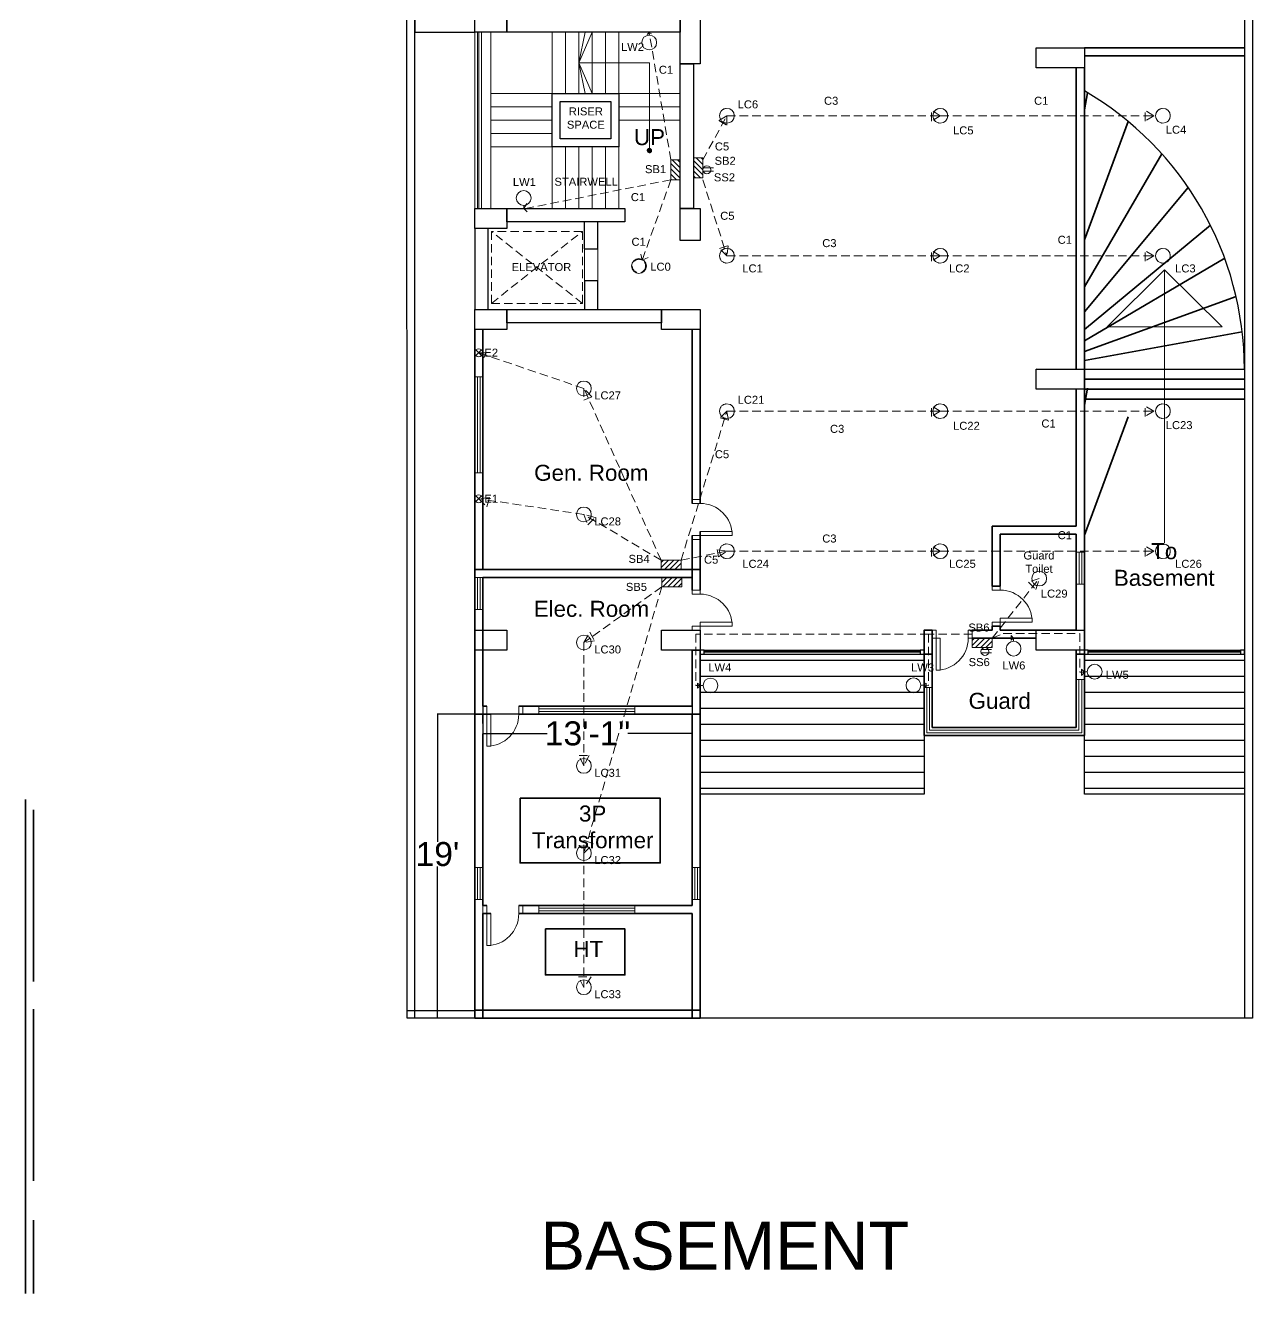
# Model space of a CAD drawing. Header units: inches. Extents: x 854 to 9021, y 140 to 10575.
# Drawn here: x 854 to 1774, y 1474 to 2426 of the extents above; entities that cross this region are included whole.
import ezdxf

# ---------------------------------------------------------------- set-up
doc = ezdxf.new("R2010")
doc.units = ezdxf.units.IN
doc.header["$MEASUREMENT"] = 0
doc.linetypes.add('DASHED2', pattern=[9.525, 6.35, -3.175])
for name, color, linetype, lineweight in [('1.Boundary & Pillar', 10, 'Continuous', 30), ('2.Parking Lines', 250, 'Continuous', 30), ('2.Stairs', 163, 'Continuous', 9), ('2.Walls', 255, 'Continuous', 35), ('3.Doors', 34, 'Continuous', 9), ('3.Glass', 134, 'Continuous', 5), ('3.Windows', 130, 'Continuous', 15), ('4.Empty Spaces', 10, 'DASHED2', 15), ('4.Lift Door', 8, 'Continuous', 13), ('5.Fittings & Fixtures', 4, 'Continuous', 15), ('5.Fittings and Fixtures - Labels', 4, 'Continuous', 15), ('5.Switchboards', 210, 'Continuous', 9), ('5.Switchboards - Labels', 210, 'Continuous', 9), ('6.Text', 255, 'Continuous', 15), ('7.(Hidden) Board to Fixtures', 3, 'DASHED2', 20), ('7.(Hidden) Board to Fixtures - Labels', 3, 'DASHED2', 20)]:
    doc.layers.add(name, color=color, linetype=linetype, lineweight=lineweight)
for name, color, linetype in [('2.Slopes', 250, 'Continuous'), ('2.Walls - Stairwell', 250, 'Continuous'), ('4.Gates', 50, 'Continuous')]:
    doc.layers.add(name, color=color, linetype=linetype)
doc.styles.get("Standard").update_dxf_attribs({"font": 'arial.ttf', "height": 18})
doc.styles.add('Text 1', font='arial.ttf', dxfattribs={"height": 6})
doc.dimstyles.get("Standard").update_dxf_attribs({"dimtxt": 0.18, "dimasz": 0.18, "dimexe": 0.18, "dimexo": 0.0625, "dimgap": 0.09, "dimtad": 0, "dimtih": 1, "dimtoh": 1, "dimdec": 4, "dimzin": 0, "dimdsep": 46, "dimlunit": 4, "dimtxsty": 'Standard', "dimcen": 0.09, "dimadec": 0, "dimazin": 0, "dimtfac": 1, "dimtdec": 4, "dimtofl": 0, "dimtmove": 0, "dimatfit": 3, "dimfxl": 1, "dimtolj": 1, "dimtzin": 0, "dimarcsym": 0})

# ---------------------------------------------------------------- blocks, each defined once
blk = doc.blocks.new('col')
at = {"layer": '1.Boundary & Pillar', "linetype": 'Continuous'}
for points in [[(-433, 678), (-433, 663), (-457, 663), (-457, 678)], [(-291, 678), (-291, 663), (-320, 663), (-320, 678)], [(0, 678), (0, 663), (-36, 663), (-36, 678)], [(-433, 478.5), (-433, 463.5), (-457, 463.5), (-457, 478.5)], [(-303, 475.5), (-288, 475.5), (-288, 439.6), (-303, 439.6)], [(0, 451.6), (0, 436.6), (-36, 436.6), (-36, 451.6)], [(-433, 331.19), (-433, 316.19), (-457, 316.19), (-457, 331.19)], [(-288, 307.19), (-303, 307.19), (-303, 331.19), (-288, 331.19)], [(-433, 255.5), (-433, 240.5), (-457, 240.5), (-457, 255.5)], [(-288, 255.5), (-288, 240.5), (-317, 240.5), (-317, 255.5)], [(0, 210.75), (0, 195.75), (-36, 195.75), (-36, 210.75)], [(-433, 15), (-433, 0), (-457, 0), (-457, 15)], [(-288, 15), (-288, 0), (-317, 0), (-317, 15)], [(0, 15), (0, 0), (-36, 0), (-36, 15)]]:
    blk.add_lwpolyline(points, close=True, dxfattribs=at)
blk = doc.blocks.new('Light_CeilingK')
at = {"layer": '5.Fittings & Fixtures'}
blk.add_circle((0, 0), 5.55, dxfattribs=at)
blk = doc.blocks.new('LightW')
at = {"layer": '5.Fittings & Fixtures'}
blk.add_line((0, -2.3), (0, 0), dxfattribs=at)
blk.add_blockref('Light_CeilingK', (0, -7.85), dxfattribs=at)
blk = doc.blocks.new("Door 2'")
at = {"layer": '3.Doors'}
for p, q in [((3347, 873), (3347, 876)), ((3347, 876), (3353, 876)), ((3353, 876), (3353, 873)), ((3347, 873), (3353, 873)), ((3323, 849), (3323, 852)), ((3323, 852), (3347, 852)), ((3347, 849), (3323, 849)), ((3347, 852), (3347, 849)), ((3347, 846), (3347, 849)), ((3347, 849), (3353, 849)), ((3353, 849), (3353, 846)), ((3353, 846), (3347, 846))]:
    blk.add_line(p, q, dxfattribs=at)
blk.add_arc((3347, 849), 24, 90, 180, dxfattribs=at)
blk = doc.blocks.new("Window 2'")
at = {"layer": '3.Windows'}
for p, q in [((3245, 896), (3239, 896)), ((3239, 896), (3239, 872)), ((3241, 896), (3241, 872)), ((3243, 896), (3243, 872)), ((3245, 872), (3245, 896)), ((3239, 872), (3245, 872))]:
    blk.add_line(p, q, dxfattribs=at)
blk = doc.blocks.new('Socket 2P')
at = {"layer": '5.Fittings & Fixtures'}
for p, q in [((3553.17, 785), (3561, 785)), ((3553.4, 787.5), (3561, 787.5))]:
    blk.add_line(p, q, dxfattribs=at)
blk.add_circle((3556, 786), 3, dxfattribs=at)
blk = doc.blocks.new('*D89')
at = {"layer": '2.Walls', "color": 0, "lineweight": -2, "transparency": 16777216}
for p, q in [((1196.82, 1914.94), (1196.82, 1894.32)), ((1353.81, 1914.94), (1353.81, 1894.32)), ((1197, 1894.5), (1245.16, 1894.5)), ((1353.63, 1894.5), (1305.47, 1894.5))]:
    blk.add_line(p, q, dxfattribs=at)
at = {"layer": '2.Walls', "color": 0, "transparency": 16777216}
for points in [[(1197, 1894.53), (1197, 1894.47), (1196.82, 1894.5)], [(1353.63, 1894.53), (1353.63, 1894.47), (1353.81, 1894.5)]]:
    blk.add_solid(points, dxfattribs=at)
at = {"layer": 'Defpoints', "color": 0}
for p in [(1196.82, 1915), (1353.81, 1915), (1196.82, 1894.5)]:
    blk.add_point(p, dxfattribs=at)
at = {"layer": '2.Walls', "color": 0, "transparency": 16777216, "insert": (1275.32, 1894.5), "char_height": 18, "attachment_point": 5}
blk.add_mtext('\\A1;13\'-1"', dxfattribs=at)
blk = doc.blocks.new('*D90')
at = {"layer": '2.Walls', "color": 0, "lineweight": -2, "transparency": 16777216}
for p, q in [((1275.25, 1909), (1162.64, 1909)), ((1162.82, 1908.82), (1162.82, 1813.28)), ((1162.82, 1681.18), (1162.82, 1794.72)), ((1275.25, 1681), (1162.64, 1681))]:
    blk.add_line(p, q, dxfattribs=at)
at = {"layer": '2.Walls', "color": 0, "transparency": 16777216}
for points in [[(1162.79, 1908.82), (1162.85, 1908.82), (1162.82, 1909)], [(1162.79, 1681.18), (1162.85, 1681.18), (1162.82, 1681)]]:
    blk.add_solid(points, dxfattribs=at)
at = {"layer": 'Defpoints', "color": 0}
for p in [(1275.32, 1909), (1162.82, 1681), (1275.32, 1681)]:
    blk.add_point(p, dxfattribs=at)
at = {"layer": '2.Walls', "color": 0, "transparency": 16777216, "insert": (1162.82, 1804), "char_height": 18, "attachment_point": 5}
blk.add_mtext("\\A1;19'", dxfattribs=at)
blk = doc.blocks.new("Window 3'")
at = {"layer": '3.Windows'}
for p, q in [((3245, 876), (3239, 876)), ((3239, 876), (3239, 804)), ((3241, 876), (3241, 804)), ((3243, 804), (3243, 876)), ((3245, 804), (3245, 876)), ((3239, 804), (3245, 804))]:
    blk.add_line(p, q, dxfattribs=at)
blk = doc.blocks.new('Exhaust Fan')
at = {"layer": '5.Fittings & Fixtures'}
for p, q in [((1231.88, 2350.38), (1236.12, 2354.62)), ((1231.88, 2354.62), (1236.12, 2350.38))]:
    blk.add_line(p, q, dxfattribs=at)
blk.add_circle((1234, 2352.5), 3, dxfattribs=at)
blk = doc.blocks.new('Switchboard')
at = {"layer": '5.Switchboards'}
h = blk.add_hatch(dxfattribs=at)
h.set_pattern_fill('ANSI31', color=256, scale=22)
h.paths.add_polyline_path([(2518, 710), (2518, 717), (2503, 717), (2503, 710)])
blk.add_lwpolyline([(2503, 717), (2518, 717), (2518, 710), (2503, 710)], close=True, dxfattribs=at)

msp = doc.modelspace()

# ---------------------------------------------------------------- hatches: boundary and pattern name
at = {"layer": '6.Text'}
h = msp.add_hatch(dxfattribs=at)
h.set_pattern_fill('ANSI31', color=256, angle=810, style=0)
h.set_pattern_definition([(225, (1636.35773, 314.27961), (-0.088388348, 0.088388348), [])])
edge = h.paths.add_edge_path()
edge.add_line((1321.7385, 2331.59585), (1320.13177, 2331.59585))
edge.add_ellipse((1321.7385, 2331.59585), major_axis=(-1.13613, 1.13613), ratio=1, start_angle=315, end_angle=405, ccw=False)
edge.add_line((1321.7385, 2333.20258), (1321.7385, 2331.59585))
edge = h.paths.add_edge_path()
edge.add_line((1321.7385, 2331.59585), (1321.7385, 2333.20258))
edge.add_ellipse((1321.7385, 2331.59585), major_axis=(-1.13613, -1.13613), ratio=1, start_angle=135, end_angle=225, ccw=False)
edge.add_line((1323.34523, 2331.59585), (1321.7385, 2331.59585))
edge = h.paths.add_edge_path()
edge.add_ellipse((1321.7385, 2331.59585), major_axis=(-1.13613, -1.13613), ratio=1, start_angle=45, end_angle=135, ccw=False)
edge.add_line((1321.7385, 2329.98912), (1321.7385, 2331.59585))
edge.add_line((1321.7385, 2331.59585), (1323.34523, 2331.59585))
edge = h.paths.add_edge_path()
edge.add_ellipse((1321.7385, 2331.59585), major_axis=(-1.13613, 1.13613), ratio=1, start_angle=45, end_angle=135, ccw=False)
edge.add_line((1320.13177, 2331.59585), (1321.7385, 2331.59585))
edge.add_line((1321.7385, 2331.59585), (1321.7385, 2329.98912))

# ---------------------------------------------------------------- linework, layer by layer
at = {"layer": '1.Boundary & Pillar'}
msp.add_line((1190.81932, 1686.5001), (1139.81932, 1686.5001), dxfattribs=at)
at = {"layer": '1.Boundary & Pillar', "linetype": 'Continuous'}
msp.add_line((1773.99388, 1681.0001), (1139.9966, 1681.0001), dxfattribs=at)
msp.add_lwpolyline([(1139.9966, 1681.0001), (1139.8166, 2714.0001), (1773.81388, 2714.0001), (1773.81388, 1681.0001)], dxfattribs=at)
msp.add_lwpolyline([(1145.8166, 2708.0001), (1767.81388, 2708.0001), (1767.81388, 1681.0001), (1145.8166, 1681.0001)], close=True, dxfattribs=at)
at = {"layer": '2.Parking Lines'}
msp.add_lwpolyline([(1190.81388, 2635.0001), (1145.8166, 2635.0001), (1145.8166, 2420.50556), (1190.81388, 2420.50556)], dxfattribs=at)
at = {"layer": '2.Slopes'}
for p, q in [((1359.81388, 1949.5001), (1527.80514, 1949.5001)), ((1647.81388, 1949.5001), (1767.81388, 1949.5001)), ((1359.81388, 1937.5001), (1527.80514, 1937.5001)), ((1647.81388, 1937.5001), (1767.81388, 1937.5001)), ((1359.81388, 1925.5001), (1527.80514, 1925.5001)), ((1647.81388, 1925.5001), (1767.81388, 1925.5001)), ((1359.81388, 1913.5001), (1527.80514, 1913.5001)), ((1647.81388, 1913.5001), (1767.81388, 1913.5001)), ((1359.81388, 1901.5001), (1527.80514, 1901.5001)), ((1647.81388, 1901.5001), (1767.81388, 1901.5001)), ((1359.81388, 1889.5001), (1527.80514, 1889.5001)), ((1647.81388, 1889.5001), (1767.81388, 1889.5001)), ((1359.81388, 1877.5001), (1527.80514, 1877.5001)), ((1647.81388, 1877.5001), (1767.81388, 1877.5001)), ((1359.81388, 1865.5001), (1527.80514, 1865.5001)), ((1647.81388, 1865.5001), (1767.81388, 1865.5001)), ((1359.81388, 1853.5001), (1527.80514, 1853.5001)), ((1647.81388, 1853.5001), (1767.81388, 1853.5001))]:
    msp.add_line(p, q, dxfattribs=at)
for points in [[(1359.81388, 1954.00009), (1527.80514, 1954.00009), (1527.80514, 1849.0001), (1359.81388, 1849.0001)], [(1647.81388, 1954.00009), (1767.81388, 1954.00009), (1767.81388, 1849.0001), (1647.81388, 1849.0001)]]:
    msp.add_lwpolyline(points, close=True, dxfattribs=at)
at = {"layer": '2.Slopes', "linetype": 'Continuous'}
msp.add_arc((1526.1893, 2167.65911), 241.6246, 0.02157463, 59.77733845, dxfattribs=at)
at = {"layer": '2.Stairs', "lineweight": 9}
for p, q in [((1248.8166, 2420.50556), (1248.8166, 2374.34936)), ((1258.8166, 2420.50556), (1258.8166, 2374.34936)), ((1268.8166, 2420.50556), (1268.8166, 2374.34936)), ((1278.8166, 2420.50556), (1278.8166, 2374.34936)), ((1288.8166, 2420.50556), (1288.8166, 2374.34936)), ((1298.8166, 2420.50556), (1298.8166, 2374.34936))]:
    msp.add_line(p, q, dxfattribs=at)
at = {"layer": '2.Stairs', "linetype": 'DASHED2', "ltscale": 12}
for p, q in [((1248.8166, 2374.34936), (1202.8166, 2374.34936)), ((1298.6604, 2374.34936), (1344.8166, 2374.34936)), ((1248.8166, 2364.34936), (1202.8166, 2364.34936)), ((1298.8166, 2364.34936), (1344.8166, 2364.34936)), ((1248.8166, 2354.34936), (1202.8166, 2354.34936)), ((1298.8166, 2354.34936), (1344.8166, 2354.34936)), ((1248.8166, 2344.34936), (1202.8166, 2344.34936)), ((1248.9728, 2334.34936), (1202.8166, 2334.34936)), ((1248.8166, 2334.34936), (1248.8166, 2288.19316)), ((1258.8166, 2334.34936), (1258.8166, 2288.19316)), ((1268.8166, 2334.34936), (1268.8166, 2288.19316)), ((1278.8166, 2334.34936), (1278.8166, 2288.19316)), ((1288.8166, 2334.34936), (1288.8166, 2288.19316)), ((1298.8166, 2334.34936), (1298.8166, 2288.19316))]:
    msp.add_line(p, q, dxfattribs=at)
at = {"layer": '2.Walls', "linetype": 'Continuous'}
for p, q in [((1647.81388, 2408.60352), (1767.81388, 2408.60352)), ((1647.81388, 2402.60352), (1767.81388, 2402.60352)), ((1641.81388, 2393.60352), (1641.81386, 2167.75009)), ((1647.81388, 2393.60352), (1647.81386, 2167.75009)), ((1647.81388, 2167.75009), (1647.81388, 1893.00184)), ((1641.81388, 2152.75009), (1641.81388, 2050.00184)), ((1578.7782, 2005.00184), (1578.7782, 2050.00184)), ((1578.7782, 2050.00184), (1641.81388, 2050.00184)), ((1584.7782, 2005.00184), (1584.7782, 2044.00184)), ((1584.7782, 2044.00184), (1641.81388, 2044.00184)), ((1641.81388, 1972.00184), (1641.81388, 2044.00184)), ((1359.81388, 2017.50555), (1190.8166, 2017.50555)), ((1196.8166, 1915.0001), (1196.8166, 2011.50555)), ((1196.8166, 2011.50555), (1353.81403, 2011.50555)), ((1578.7782, 2005.00184), (1584.7782, 2005.00184)), ((1533.7782, 1899.00184), (1533.7782, 1972.00184)), ((1578.7782, 1972.00176), (1563.7782, 1972.00169)), ((1578.7782, 1972.00184), (1578.7782, 1975.00184)), ((1578.7782, 1975.00184), (1584.7782, 1975.00184)), ((1578.7782, 1972.00184), (1578.7782, 1972.00176)), ((1584.7782, 1972.00184), (1584.7782, 1975.00184)), ((1584.7782, 1972.00184), (1641.81388, 1972.00184)), ((1611.81388, 1966.00184), (1563.77791, 1966.00169)), ((1359.81388, 1957.0001), (1353.81388, 1957.0001)), ((1353.81388, 1957.0001), (1353.81388, 1915.0001)), ((1533.7782, 1954.00009), (1527.77965, 1954.00009)), ((1641.81388, 1899.00184), (1641.81388, 1957.00184)), ((1647.81388, 1954.00009), (1641.81388, 1954.00009)), ((1647.81388, 1957.00009), (1647.81388, 1954.00009)), ((1199.8166, 1915.0001), (1196.8166, 1915.0001)), ((1353.81388, 1915.0001), (1223.8166, 1915.0001)), ((1647.81388, 1893.00184), (1527.80927, 1893.00184)), ((1641.81388, 1899.00184), (1533.7782, 1899.00184))]:
    msp.add_line(p, q, dxfattribs=at)
at = {"layer": '2.Walls'}
for p, q in [((1647.81388, 2362.10723), (1650.20721, 2375.02836)), ((1647.81387, 2264.69944), (1680.74589, 2353.38662)), ((1647.81387, 2229.5193), (1705.8958, 2329.17698)), ((1647.81387, 2210.77281), (1725.74036, 2303.90088)), ((1647.81386, 2197.5511), (1742.28565, 2275.75543)), ((1647.81386, 2188.92364), (1753.05208, 2250.81995)), ((1647.81386, 2180.84498), (1761.57217, 2222.22422)), ((1190.81388, 2197.50555), (1190.8166, 2017.50555)), ((1196.81388, 2197.50564), (1196.8166, 2017.50564)), ((1353.81398, 2067), (1353.81388, 2197.50555)), ((1359.81398, 2066.99971), (1359.81388, 2197.50555)), ((1647.81386, 2174.25953), (1766.18558, 2195.66322)), ((1611.81388, 2167.75009), (1767.81388, 2167.56813)), ((1647.81388, 2160.25009), (1767.81388, 2160.25009)), ((1647.81388, 2140.60723), (1650.20721, 2153.52836)), ((1647.81388, 2152.75009), (1767.81388, 2152.75009)), ((1647.81388, 2145.25009), (1767.81388, 2145.25009)), ((1647.81387, 2043.19944), (1680.74589, 2131.88662)), ((1359.81403, 2002.0001), (1359.81399, 2045.99971)), ((1353.81403, 2002.00039), (1353.81399, 2043)), ((1190.8166, 1909.0001), (1190.8166, 1902.00038)), ((1196.8166, 1909.0001), (1196.8166, 1902.0001)), ((1353.81388, 1909.0001), (1353.81388, 1765.5001)), ((1359.81388, 1909.0001), (1359.81388, 1681.0001)), ((1190.8166, 1902.00038), (1190.8166, 1736.00038)), ((1196.8166, 1894.3201), (1196.8166, 1765.5001)), ((853.85501, 1844.99865), (853.85501, 1678.99865)), ((859.85501, 1837.31836), (859.85501, 1708.49836)), ((1196.8166, 1765.5001), (1199.8166, 1765.5001)), ((1196.8166, 1759.5001), (1202.81632, 1759.5001)), ((1196.8166, 1759.5001), (1196.8166, 1736.0001)), ((1223.81632, 1759.5001), (1353.81388, 1759.5001)), ((1223.8166, 1765.5001), (1353.81388, 1765.5001)), ((1353.81388, 1759.5001), (1353.81388, 1681.0001)), ((1359.81388, 1765.5001), (1359.81932, 1765.5001)), ((1359.81388, 1759.5001), (1359.81932, 1759.5001)), ((1190.8166, 1736.00038), (1190.8166, 1681.0001)), ((1196.8166, 1736.0001), (1196.8166, 1681.0001)), ((853.85501, 1695.49865), (853.85501, 1529.49865)), ((859.85501, 1687.81836), (859.85501, 1558.99836)), ((1190.8166, 1687.0001), (1359.81388, 1687.0001)), ((853.85501, 1678.99865), (853.85501, 1623.99836)), ((859.85501, 1678.99836), (859.85501, 1623.99836)), ((1190.8166, 1681.0001), (1359.81388, 1681.0001)), ((853.85501, 1529.49865), (853.85501, 1474.49836)), ((859.85501, 1529.49836), (859.85501, 1474.49836))]:
    msp.add_line(p, q, dxfattribs=at)
at = {"layer": '2.Walls', "linetype": 'Continuous'}
for points in [[(1202.81632, 1909.0001), (1190.8166, 1909.0001), (1190.8166, 2017.50555)], [(1533.7782, 1972.00184), (1527.7782, 1972.00184), (1527.7782, 1957.00009), (1527.80927, 1893.00184)], [(1359.81388, 1957.0001), (1359.81388, 1909.0001), (1223.81631, 1909.0001)]]:
    msp.add_lwpolyline(points, dxfattribs=at)
at = {"layer": '2.Walls'}
for points in [[(1224.81932, 1846.0001), (1329.81932, 1846.0001), (1329.81932, 1797.5001), (1224.81932, 1797.5001)], [(1243.81932, 1748.0001), (1303.31932, 1748.0001), (1303.31932, 1713.5001), (1243.81932, 1713.5001)]]:
    msp.add_lwpolyline(points, close=True, dxfattribs=at)
at = {"layer": '2.Walls - Stairwell', "linetype": 'Continuous'}
for points in [[(1214.81388, 2430.50556), (1344.8166, 2430.50556), (1344.8166, 2420.50556), (1214.81388, 2420.50557)], [(1354.81471, 2396.60352), (1354.8166, 2288.19316), (1344.8166, 2288.19316), (1344.8166, 2396.60352)], [(1214.81388, 2288.19316), (1303.33831, 2288.19316), (1303.33831, 2278.19316), (1214.81388, 2278.19317)], [(1190.8166, 2273.19316), (1190.8166, 2260.19309), (1190.8166, 2241.31177), (1190.8166, 2212.50555), (1200.8166, 2212.50555), (1200.8166, 2241.31177), (1200.8166, 2260.19309), (1200.8166, 2273.19316)], [(1282.94063, 2258.00574), (1282.94063, 2278.19316), (1272.93747, 2278.19316), (1272.93747, 2258.00574)], [(1272.9728, 2234.00566), (1272.9728, 2212.50555), (1282.9728, 2212.50555), (1282.9728, 2234.00566)], [(1214.81388, 2212.50555), (1330.81483, 2212.50555), (1330.81483, 2202.50555), (1214.81388, 2202.50556)]]:
    msp.add_lwpolyline(points, close=True, dxfattribs=at)
at = {"layer": '2.Walls - Stairwell', "ltscale": 0.15}
for points in [[(1248.8166, 2334.34936), (1248.8166, 2374.34936), (1298.8166, 2374.34936), (1298.8166, 2334.34936)], [(1254.8166, 2340.34936), (1254.8166, 2368.34936), (1292.8166, 2368.34936), (1292.8166, 2340.34936)]]:
    msp.add_lwpolyline(points, close=True, dxfattribs=at)
at = {"layer": '2.Walls - Stairwell', "linetype": 'Continuous'}
msp.add_lwpolyline([(1330.81483, 2202.50548), (1214.81388, 2202.50554)], dxfattribs=at)
at = {"layer": '3.Glass', "lineweight": 13}
for p, q in [((1190.8166, 2288.19316), (1190.8166, 2420.50556)), ((1190.8166, 2288.19316), (1190.8166, 2420.50556)), ((1192.8166, 2288.19316), (1192.8166, 2420.50556)), ((1193.8166, 2288.19316), (1193.8166, 2420.50556)), ((1195.8166, 2288.19316), (1195.8166, 2420.50556)), ((1202.8166, 2420.50556), (1202.8166, 2288.19316))]:
    msp.add_line(p, q, dxfattribs=at)
at = {"layer": '3.Glass'}
for p, q in [((1641.81388, 1899.00184), (1641.81388, 1935.00184)), ((1641.81388, 1935.00184), (1647.81388, 1935.00184)), ((1643.81388, 1935.00184), (1643.81388, 1897.00184)), ((1645.81388, 1935.00184), (1645.81388, 1895.00184)), ((1647.81388, 1935.00184), (1647.81388, 1893.00184)), ((1527.81932, 1893.00184), (1527.81932, 1929.00184)), ((1527.81932, 1929.00184), (1533.7782, 1929.00184)), ((1529.81932, 1895.00184), (1529.81932, 1929.00184)), ((1531.81932, 1897.00184), (1531.81932, 1929.00184)), ((1533.7782, 1929.00184), (1533.7782, 1899.00184)), ((1647.81388, 1893.00184), (1527.81932, 1893.00184)), ((1647.81388, 1893.00184), (1527.81932, 1893.00184)), ((1647.81388, 1893.00184), (1527.81932, 1893.00184)), ((1645.81388, 1895.00184), (1529.81932, 1895.00184)), ((1643.81388, 1897.00184), (1531.81932, 1897.00184)), ((1533.7782, 1899.00184), (1641.81388, 1899.00184))]:
    msp.add_line(p, q, dxfattribs=at)
at = {"layer": '4.Empty Spaces'}
for p, q in [((1271.44063, 2217.00574), (1203.25225, 2271.00574)), ((1203.25225, 2217.00574), (1271.44063, 2271.00574))]:
    msp.add_line(p, q, dxfattribs=at)
msp.add_lwpolyline([(1271.44063, 2217.00574), (1271.44063, 2271.00574), (1203.25225, 2271.00574), (1203.25225, 2217.00574)], close=True, dxfattribs=at)
at = {"layer": '4.Gates'}
for p, q in [((1362.78636, 1956.25009), (1524.84684, 1956.25009)), ((1443.8166, 1955.50009), (1443.8166, 1957.00009)), ((1650.78636, 1956.25009), (1764.8414, 1956.25009)), ((1707.81388, 1957.00009), (1707.81388, 1955.50009))]:
    msp.add_line(p, q, dxfattribs=at)
for points in [[(1362.78636, 1957.00009), (1359.81388, 1957.00009), (1359.81388, 1954.00009), (1362.78636, 1954.00009)], [(1362.78636, 1957.00009), (1524.84684, 1957.00009), (1524.84684, 1955.50009), (1362.78636, 1955.50009)], [(1527.81932, 1957.00009), (1524.84684, 1957.00009), (1524.84684, 1954.00009), (1527.81932, 1954.00009)], [(1650.78636, 1957.00009), (1647.81388, 1957.00009), (1647.81388, 1954.00009), (1650.78636, 1954.00009)], [(1650.78636, 1957.00009), (1764.8414, 1957.00009), (1764.8414, 1955.50009), (1650.78636, 1955.50009)], [(1767.81388, 1957.00009), (1764.8414, 1957.00009), (1764.8414, 1954.00009), (1767.81388, 1954.00009)]]:
    msp.add_lwpolyline(points, close=True, dxfattribs=at)
at = {"layer": '4.Lift Door', "linetype": 'Continuous'}
for p, q in [((1272.94063, 2234.00574), (1272.94063, 2258.00574)), ((1282.94063, 2234.00574), (1282.94063, 2258.00574))]:
    msp.add_line(p, q, dxfattribs=at)
at = {"layer": '5.Fittings & Fixtures', "linetype": 'Continuous'}
msp.add_line((1767.81388, 1849.0001), (1647.81388, 1849.0001), dxfattribs=at)
at = {"layer": '6.Text', "lineweight": 9}
for p, q in [((1268.8166, 2397.42746), (1278.8166, 2420.34936)), ((1268.8166, 2397.42746), (1273.66586, 2420.34936)), ((1268.8166, 2397.42746), (1321.7385, 2397.42746)), ((1268.8166, 2397.42746), (1278.8166, 2374.50556)), ((1268.8166, 2397.42746), (1273.66586, 2374.50556)), ((1321.7385, 2329.98912), (1321.7385, 2397.42746))]:
    msp.add_line(p, q, dxfattribs=at)
at = {"layer": '6.Text'}
for p, q in [((1707.81388, 2242.11856), (1665.03484, 2199.37843)), ((1707.81388, 2242.11856), (1751.18158, 2199.37843)), ((1707.81388, 2242.11856), (1707.81388, 2037.58198)), ((1665.03484, 2199.37843), (1751.18158, 2199.37843))]:
    msp.add_line(p, q, dxfattribs=at)
msp.add_circle((1321.7385, 2331.59585), 1.60673, dxfattribs=at)
at = {"layer": '7.(Hidden) Board to Fixtures'}
for p, q in [((1321.57975, 2420.22041), (1319.94409, 2418.58474)), ((1337.8166, 2324.71495), (1321.57975, 2420.22041)), ((1321.57975, 2420.22041), (1323.31388, 2419.21495)), ((1539.81388, 2357.71495), (1533.31388, 2361.71495)), ((1533.31388, 2353.71495), (1533.31388, 2361.71495)), ((1699.81388, 2357.71495), (1693.31388, 2361.71495)), ((1693.31388, 2353.71495), (1693.31388, 2361.71495)), ((1361.8166, 2324.71495), (1379.81388, 2357.71495)), ((1379.81388, 2357.71495), (1373.81388, 2354.21495)), ((1373.81388, 2354.21495), (1379.81388, 2350.71495)), ((1379.81388, 2350.71495), (1379.81388, 2357.71495)), ((1379.81388, 2357.71495), (1539.81388, 2357.71495)), ((1539.81388, 2357.71495), (1533.31388, 2353.71495)), ((1539.81388, 2357.71495), (1699.81388, 2357.71495)), ((1699.81388, 2357.71495), (1693.31388, 2353.71495)), ((1337.8166, 2309.71495), (1227.73982, 2287.90801)), ((1337.8166, 2309.71495), (1316.31388, 2249.45572)), ((1361.74762, 2309.71495), (1379.81388, 2252.71495)), ((1227.45467, 2288.19316), (1229.81932, 2292.0001)), ((1227.45467, 2288.19316), (1229.98353, 2285.6643)), ((1316.31388, 2249.45572), (1315.31388, 2253.95572)), ((1374.31388, 2258.21495), (1380.81388, 2260.21495)), ((1379.81388, 2252.71495), (1374.31388, 2258.21495)), ((1380.81388, 2260.21495), (1379.81388, 2252.71495)), ((1539.81388, 2252.71495), (1533.31388, 2256.71495)), ((1533.31388, 2248.71495), (1533.31388, 2256.71495)), ((1699.81388, 2252.71495), (1693.31388, 2256.71495)), ((1693.31388, 2248.71495), (1693.31388, 2256.71495)), ((1316.31388, 2249.45572), (1320.81388, 2251.45572)), ((1379.81388, 2252.71495), (1539.81388, 2252.71495)), ((1379.81388, 2252.71495), (1379.81388, 2252.71495)), ((1539.81388, 2252.71495), (1533.31388, 2248.71495)), ((1539.81388, 2252.71495), (1699.81388, 2252.71495)), ((1699.81388, 2252.71495), (1693.31388, 2248.71495)), ((1272.58992, 2153.25172), (1193.77228, 2180)), ((1193.77228, 2180), (1197.63614, 2176.13614)), ((1194.5, 2180), (1193.77228, 2180)), ((1199, 2180), (1194.5, 2180)), ((1197.63614, 2176.13614), (1199, 2180)), ((1330.5, 2024.5), (1272.58992, 2153.25172)), ((1272.58992, 2153.25172), (1272.58992, 2144.5)), ((1278.5, 2147), (1272.58992, 2153.25172)), ((1272.58992, 2144.5), (1278.5, 2147)), ((1539.81388, 2136.21495), (1533.31388, 2140.21495)), ((1533.31388, 2132.21495), (1533.31388, 2140.21495)), ((1699.81388, 2136.21495), (1693.31388, 2140.21495)), ((1693.31388, 2132.21495), (1693.31388, 2140.21495)), ((1345.5, 2024.5), (1379.81388, 2136.21495)), ((1379.81388, 2136.21495), (1374.79946, 2131.20054)), ((1374.79946, 2131.20054), (1381, 2129.5)), ((1379.81388, 2136.21495), (1539.81388, 2136.21495)), ((1381, 2129.5), (1379.81388, 2136.21495)), ((1539.81388, 2136.21495), (1533.31388, 2132.21495)), ((1539.81388, 2136.21495), (1699.81388, 2136.21495)), ((1699.81388, 2136.21495), (1693.31388, 2132.21495)), ((1202, 2071.5), (1193.77228, 2070.5)), ((1272.58992, 2058.75172), (1193.77228, 2070.5)), ((1193.77228, 2070.5), (1199.88614, 2064.38614)), ((1199.88614, 2064.38614), (1202, 2071.5)), ((1330.5, 2024.5), (1272.58992, 2058.75172)), ((1272.58992, 2058.75172), (1272.58992, 2058.75172)), ((1272.58992, 2058.75172), (1275.5, 2051)), ((1281.04225, 2056.54225), (1272.58992, 2058.75172)), ((1275.5, 2051), (1281.04225, 2056.54225)), ((1539.81388, 2031.21495), (1533.31388, 2035.21495)), ((1533.31388, 2027.21495), (1533.31388, 2035.21495)), ((1699.81388, 2031.21495), (1693.31388, 2035.21495)), ((1693.31388, 2027.21495), (1693.31388, 2035.21495)), ((1345.5, 2024.5), (1379.81388, 2031.21495)), ((1379.81388, 2031.21495), (1372.5, 2032.5)), ((1372.5, 2032.5), (1373.5, 2027)), ((1373.5, 2027), (1379.81388, 2031.21495)), ((1379.81388, 2031.21495), (1539.81388, 2031.21495)), ((1379.81388, 2031.21495), (1379.81388, 2031.21495)), ((1379.81388, 2031.21495), (1379.81388, 2031.21495)), ((1539.81388, 2031.21495), (1533.31388, 2027.21495)), ((1539.81388, 2031.21495), (1699.81388, 2031.21495)), ((1699.81388, 2031.21495), (1693.31388, 2027.21495)), ((1578.77791, 1966.00169), (1613.96873, 2010.70833)), ((1613.96873, 2010.70833), (1606, 2008)), ((1606, 2008), (1611.5, 2002.5)), ((1611.5, 2002.5), (1613.96873, 2010.70833)), ((1613.96873, 2010.70833), (1613.96873, 2010.70833)), ((1331, 2004.5), (1272.58992, 1804.80161)), ((1331, 2004.5), (1272.58992, 1962.75172)), ((1272.58992, 1962.75172), (1277, 1970.5)), ((1277, 1970.5), (1280.5, 1964)), ((1531, 1969.00169), (1356.5, 1969.00169)), ((1356.5, 1969.00169), (1356.5, 1930.5)), ((1563.77806, 1969.00169), (1531, 1969.00169)), ((1531, 1969.00169), (1531, 1930.5)), ((1563.77791, 1966.00169), (1563.77806, 1969.00169)), ((1578.77795, 1966.00174), (1587, 1969.5)), ((1587, 1969.5), (1644.5, 1969.5)), ((1644.5, 1969.5), (1644.5, 1940.5)), ((1280.5, 1964), (1272.58992, 1962.75172)), ((1272.58992, 1962.75172), (1272.58992, 1870.25172)), ((1578.77791, 1966.00169), (1594.77228, 1965.99987)), ((1594.77228, 1965.99987), (1592.88608, 1967.88608)), ((1592.88608, 1967.88608), (1592.88608, 1964.5)), ((1592.88608, 1964.5), (1594.77228, 1965.99987)), ((1644.5, 1940.5), (1647.81388, 1940.5)), ((1647.81388, 1940.5), (1645.65694, 1942.65694)), ((1645.65694, 1942.65694), (1645.65694, 1938)), ((1645.65694, 1938), (1647.81388, 1940.5)), ((1359.69025, 1930.5001), (1357.84518, 1932.34518)), ((1357.84518, 1932.34518), (1357.84518, 1928.5)), ((1529.20941, 1929.00184), (1527.56286, 1930.64839)), ((1527.56721, 1930.64839), (1529.20941, 1932.29059)), ((1531, 1930.5), (1527.56721, 1930.64839)), ((1529.20941, 1932.29059), (1529.20941, 1929.00184)), ((1356.5, 1930.5), (1359.69025, 1930.5001)), ((1357.84518, 1928.5), (1359.69025, 1930.5001)), ((1272.58992, 1870.25172), (1269, 1878)), ((1269, 1878), (1276.5, 1878)), ((1276.5, 1878), (1272.58992, 1870.25172)), ((1272.58992, 1804.80161), (1272.58992, 1814.5)), ((1272.58992, 1814.5), (1279.5, 1812)), ((1272.58992, 1804.80161), (1279.5, 1812)), ((1272.58992, 1804.80161), (1272.58992, 1704)), ((1272.58992, 1704), (1268.5, 1712)), ((1268.5, 1712), (1278, 1712)), ((1278, 1712), (1272.58992, 1704))]:
    msp.add_line(p, q, dxfattribs=at)
for centre, radius in [((1379.81388, 2357.71495), 5.55344), ((1539.81388, 2357.71495), 5.55344), ((1706.72117, 2357.71495), 5.55344), ((1379.81388, 2252.71495), 5.55344), ((1539.81388, 2252.71495), 5.55344), ((1706.72117, 2252.71495), 5.55344), ((1313.87867, 2245.08883), 5), ((1379.81388, 2136.21495), 5.55344), ((1539.81388, 2136.21495), 5.55344), ((1706.72117, 2136.21495), 5.55344), ((1379.81388, 2031.21495), 5.55344), ((1539.81388, 2031.21495), 5.55344), ((1706.72117, 2031.21495), 5.55344)]:
    msp.add_circle(centre, radius, dxfattribs=at)

# ---------------------------------------------------------------- block references
at = {"layer": '1.Boundary & Pillar', "linetype": 'Continuous'}
msp.add_blockref('col', (1647.81388, 1957.00184), dxfattribs=at)
at = {"layer": '3.Doors', "xscale": -1}
for p, rotation in [((4706.7716, 1193.83763), 359.9972254405309), ((4706.7716, 1125.83802), 359.9972254405309), ((4931.73577, 1128.83961), 359.9972254405309), ((687.61583, -1380.95588), 269.9972254405308), ((350.65424, -1437.95762), 269.9972254405308), ((350.65424, -1587.45762), 269.9972254405308)]:
    msp.add_blockref("Door 2'", p, dxfattribs=dict(at, rotation=rotation))
at = {"layer": '3.Windows'}
for name, p in [("Window 3'", (-2048.23317, 1285.99988)), ("Window 2'", (-1597.18449, 1134.37597)), ("Window 2'", (-2048.18177, 1115.50555)), ("Window 2'", (-2048.18177, 898.0001)), ("Window 2'", (-1885.18449, 898.0001))]:
    msp.add_blockref(name, p, dxfattribs=at)
at = {"layer": '3.Windows', "rotation": 270}
for p in [(434.81648, 5154.0001), (434.81648, 5004.5001)]:
    msp.add_blockref("Window 3'", p, dxfattribs=at)
at = {"layer": '5.Fittings & Fixtures'}
for name, p in [('LightW', (1321.5852, 2420.50556)), ('Light_CeilingK', (1379.81388, 2357.71495)), ('Light_CeilingK', (1539.81388, 2357.71495)), ('Light_CeilingK', (1706.72117, 2357.71495)), ('Socket 2P', (-2191.18068, 1531.21495)), ('Light_CeilingK', (1379.81388, 2252.71495)), ('Light_CeilingK', (1539.81388, 2252.71495)), ('Light_CeilingK', (1706.72117, 2252.71495)), ('Light_CeilingK', (1313.87867, 2245.08883)), ('Exhaust Fan', (-40.22772, -172.5)), ('Light_CeilingK', (1272.58992, 2153.25172)), ('Light_CeilingK', (1379.81388, 2136.21495)), ('Light_CeilingK', (1539.81388, 2136.21495)), ('Light_CeilingK', (1706.72117, 2136.21495)), ('Exhaust Fan', (-40.22772, -282)), ('Light_CeilingK', (1272.58992, 2058.75172)), ('Light_CeilingK', (1379.81388, 2031.21495)), ('Light_CeilingK', (1539.81388, 2031.21495)), ('Light_CeilingK', (1706.72117, 2031.21495)), ('Light_CeilingK', (1613.96873, 2010.70833)), ('Light_CeilingK', (1272.58992, 1962.75172)), ('Socket 2P', (-1982.68068, 1170.0001)), ('Light_CeilingK', (1272.58992, 1870.25172)), ('Light_CeilingK', (1272.58992, 1804.80161)), ('Light_CeilingK', (1272.58992, 1704.25172))]:
    msp.add_blockref(name, p, dxfattribs=at)
at = {"layer": '5.Fittings & Fixtures', "rotation": 180}
msp.add_blockref('LightW', (1227.45467, 2288.19316), dxfattribs=at)
at = {"layer": '5.Fittings & Fixtures', "xscale": -1}
msp.add_blockref('LightW', (1594.77228, 1965.99987), dxfattribs=at)
at = {"layer": '5.Fittings and Fixtures - Labels'}
for p, rotation in [((1647.69025, 1940.86746), 90), ((1359.69025, 1930.5001), 90), ((1527.56721, 1930.64839), 270)]:
    msp.add_blockref('LightW', p, dxfattribs=dict(at, rotation=rotation))
at = {"layer": '5.Switchboards', "rotation": 270}
for p in [(627.8166, 4827.71495), (644.8166, 4829.21495)]:
    msp.add_blockref('Switchboard', p, dxfattribs=at)
at = {"layer": '5.Switchboards'}
for p in [(-1172.5, 1307.5), (-1172, 1294.5), (-939.22209, 1249.00169)]:
    msp.add_blockref('Switchboard', p, dxfattribs=at)

# ---------------------------------------------------------------- texts
at = {"layer": '5.Fittings and Fixtures - Labels', "char_height": 6, "attachment_point": 1, "style": 'Text 1'}
for s, width, insert in [('{\\fArial Baltic|b0|i0|c186|p34;LW}2', 17.5, (1300.42984, 2412.40086)), ('{\\fArial Baltic|b0|i0|c186|p34;LC}6', 17.5, (1387.87813, 2369.25711)), ('{\\fArial Baltic|b0|i0|c186|p34;LC}5', 17.5, (1549.37813, 2349.75711)), ('{\\fArial Baltic|b0|i0|c186|p34;LC}4', 17.5, (1708.87813, 2350.25711)), ('{\\fArial Baltic|b0|i0|c186|p34;LW}1', 17.5, (1219.38358, 2311.04225)), ('SS2', 17.5, (1370.06426, 2314.54215)), ('{\\fArial Baltic|b0|i0|c186|p34;LC}0', 17.5, (1322.38358, 2247.54225)), ('LC1', 17.5, (1391.37813, 2246.25711)), ('{\\fArial Baltic|b0|i0|c186|p34;LC}2', 17.5, (1546.37813, 2246.25711)), ('{\\fArial Baltic|b0|i0|c186|p34;LC}3', 17.5, (1715.87813, 2246.25711)), ('{\\fArial Baltic|b0|i0|c186|p34;E}2', 4, (1197.99914, 2183.06481)), ('{\\fArial Baltic|b0|i0|c186|p34;LC2}7', 17.5, (1280.38358, 2151.04225)), ('{\\fArial Baltic|b0|i0|c186|p34;LC}21', 17.5, (1387.87813, 2147.75711)), ('{\\fArial Baltic|b0|i0|c186|p34;LC}22', 17.5, (1549.37813, 2128.25711)), ('{\\fArial Baltic|b0|i0|c186|p34;LC}23', 17.5, (1708.87813, 2128.75711)), ('E1', 4, (1197.99914, 2073.56481)), ('{\\fArial Baltic|b0|i0|c186|p34;LC2}8', 17.5, (1280.38358, 2056.54225)), ('{\\fArial Baltic|b0|i0|c186|p34;LC}24', 17.5, (1391.37813, 2024.75711)), ('{\\fArial Baltic|b0|i0|c186|p34;LC}25', 17.5, (1546.37813, 2024.75711)), ('{\\fArial Baltic|b0|i0|c186|p34;LC}26', 17.5, (1715.87813, 2024.75711)), ('{\\fArial Baltic|b0|i0|c186|p34;LC2}9', 17.5, (1615.21294, 2002.41737)), ('{\\fArial Baltic|b0|i0|c186|p34;LC}30', 17.5, (1280.38358, 1960.54225)), ('{\\fArial Baltic|b0|i0|c186|p34;SS}6', 17.5, (1561.06426, 1951.04215)), ('{\\fArial Baltic|b0|i0|c186|p34;LW}4', 17.5, (1365.88358, 1947.04225)), ('{\\fArial Baltic|b0|i0|c186|p34;L}W{\\fArial Baltic|b0|i0|c186|p34;3}', 17.5, (1517.88358, 1947.04225)), ('{\\fArial Baltic|b0|i0|c186|p34;LW}6', 17.5, (1586.38358, 1948.54225)), ('{\\fArial Baltic|b0|i0|c186|p34;LW5}', 17.5, (1663.88358, 1941.54225)), ('{\\fArial Baltic|b0|i0|c186|p34;LC}31', 17.5, (1280.38358, 1868.04225)), ('{\\fArial Baltic|b0|i0|c186|p34;LC3}2', 17.5, (1280.38358, 1802.59215)), ('{\\fArial Baltic|b0|i0|c186|p34;LC}33', 17.5, (1280.38358, 1702.04225))]:
    msp.add_mtext_dynamic_manual_height_columns(s, width=width, gutter_width=60, heights=[0], dxfattribs=dict(at, insert=insert))
at = {"layer": '5.Switchboards - Labels', "char_height": 6, "attachment_point": 1, "style": 'Text 1'}
for s, insert in [('{\\fArial Baltic|b0|i0|c186|p34;SB}1', (1318.40927, 2320.68278)), ('{\\fArial Baltic|b0|i0|c186|p34;SB}2', (1370.59266, 2326.96783)), ('{\\fArial Baltic|b0|i0|c186|p34;SB}4', (1306.09266, 2028.46783)), ('{\\fArial Baltic|b0|i0|c186|p34;SB}5', (1304.09266, 2007.46783)), ('{\\fArial Baltic|b0|i0|c186|p34;SB}6', (1560.87086, 1976.96956))]:
    msp.add_mtext_dynamic_manual_height_columns(s, width=17.5, gutter_width=60, heights=[0], dxfattribs=dict(at, insert=insert))
at = {"layer": '6.Text', "attachment_point": 1, "style": 'Text 1'}
for s, width, gutter_width, heights, insert, char_height in [('\\pxqc;RISER^JSPACE', 8.5, 60, [0], (1269.81932, 2364.0001), 6), ('\\pxqc;{\\fArial Baltic|b0|i0|c186|p34;UP}', 0.0781003, 90, [0], (1321.7385, 2347.70794), 12), ('\\pxqc;STAIRWELL', 10.9746251, 60, [23.51966], (1268.8166, 2311.27126), 6), ('\\pxqc;ELEVATOR', 10.9746251, 60, [23.51966], (1235.3166, 2247.27126), 6), ('Gen.{\\fArial Baltic|b0|i0|c186|p34; Room}', 85.9381631, 60, [26.47233], (1235.31932, 2096.0001), 12), ('\\pxqc;{\\fArial Baltic|b0|i0|c186|p34;To} {\\fArial Baltic|b0|i0|c186|p34;Basement}', 34.4541146, 60, [32.94977], (1690.47274, 2037.24635), 12), ('\\pxqc;Guard\\PToilet', 112.931124, 60, [24.63947], (1557.31932, 2031.0001), 6), ('\\pxqc;{\\fArial Baltic|b0|i0|c186|p34;Elec. Room}', 85.9381631, 60, [26.47233], (1235.31932, 1994.0001), 12), ('\\pxqc;Guard', 26, 60, [0], (1571.31932, 1925.0001), 12), ('\\pxqc;3P \\PTransformer', 87.7019508, 60, [36.60511], (1235.31932, 1840.5001), 12), ('HT', 85.9381631, 60, [26.47233], (1264.81932, 1739.0001), 12), ('BASEMENT', 390.3878715, 60, [46.2634], (1240, 1528.5), 36)]:
    msp.add_mtext_dynamic_manual_height_columns(s, width=width, gutter_width=gutter_width, heights=heights, dxfattribs=dict(at, insert=insert, char_height=char_height))
at = {"layer": '7.(Hidden) Board to Fixtures', "char_height": 6, "attachment_point": 1, "style": 'Text 1'}
for s, insert in [('{\\fArial Baltic|b0|i0|c186|p34;C}3', (1452.63177, 2371.96376)), ('{\\fArial Baltic|b0|i0|c186|p34;C1}', (1610.13175, 2371.96378)), ('{\\fArial Baltic|b0|i0|c186|p34;C}5', (1370.81388, 2337.71495)), ('{\\fArial Baltic|b0|i0|c186|p34;C}5', (1374.81388, 2285.71495)), ('{\\fArial Baltic|b0|i0|c186|p34;C}3', (1451.31388, 2265.21495)), ('{\\fArial Baltic|b0|i0|c186|p34;C1}', (1627.81388, 2267.71495)), ('{\\fArial Baltic|b0|i0|c186|p34;C}3', (1457.13177, 2125.96378)), ('{\\fArial Baltic|b0|i0|c186|p34;C1}', (1615.63175, 2129.96374)), ('{\\fArial Baltic|b0|i0|c186|p34;C}5', (1370.81388, 2106.91385)), ('{\\fArial Baltic|b0|i0|c186|p34;C1}', (1627.81388, 2046.21495)), ('{\\fArial Baltic|b0|i0|c186|p34;C}3', (1451.31388, 2043.71495)), ('{\\fArial Baltic|b0|i0|c186|p34;C}5', (1362.65694, 2027.85748))]:
    msp.add_mtext_dynamic_manual_height_columns(s, width=10, gutter_width=60, heights=[0], dxfattribs=dict(at, insert=insert))
at = {"layer": '7.(Hidden) Board to Fixtures - Labels', "char_height": 6, "attachment_point": 1, "style": 'Text 1'}
for insert in [(1328.81388, 2395.21495), (1307.81388, 2299.71495), (1308.31388, 2266.21495)]:
    msp.add_mtext_dynamic_manual_height_columns('C1', width=10.0711831, gutter_width=60, heights=[0], dxfattribs=dict(at, insert=insert))

# ---------------------------------------------------------------- dimensions: what is measured, and where the dimension line sits
at = {"layer": '2.Walls'}
dim = msp.add_linear_dim(base=(1196.8166, 1894.5001), p1=(1353.81388, 1915.0001), p2=(1196.8166, 1915.0001), dimstyle='Standard', dxfattribs=at)
dim.commit()
dim.dimension.update_dxf_attribs({"geometry": '*D89', "text_midpoint": (1275.31524, 1894.5001), "dimtype": 160})
dim = msp.add_linear_dim(base=(1162.81932, 1681.0001), p1=(1275.31524, 1909.0001), p2=(1275.31524, 1681.0001), angle=90, dimstyle='Standard', dxfattribs=at)
dim.commit()
dim.dimension.update_dxf_attribs({"geometry": '*D90', "text_midpoint": (1162.81932, 1804.0001), "dimtype": 160})

doc.saveas('drawing.dxf')
